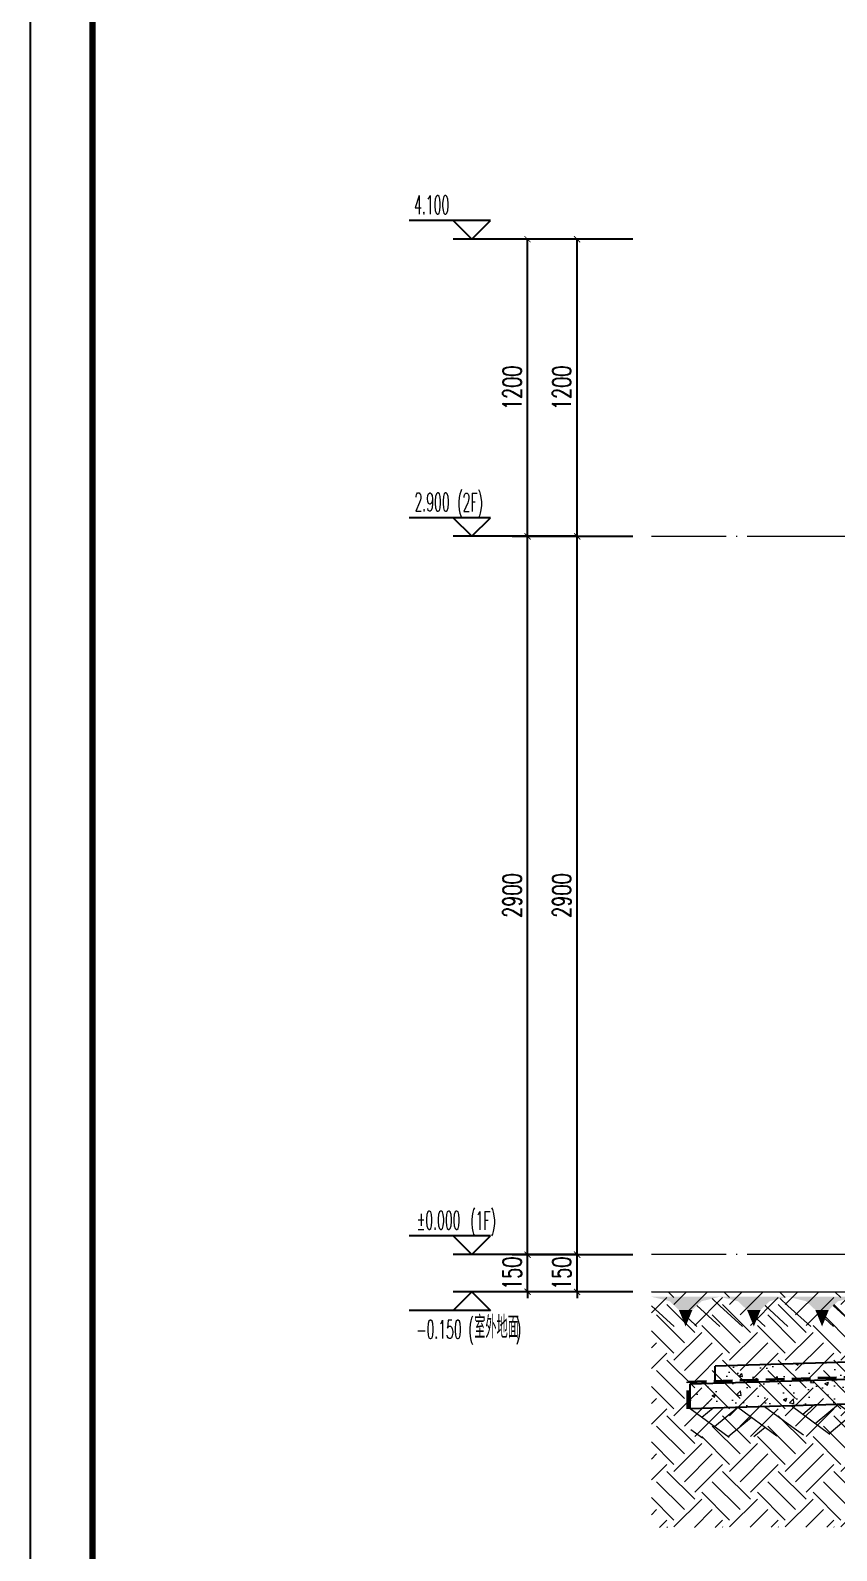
# Model space of a CAD drawing. Extents: x -668857 to 185752, y -270966 to 286822.
# Drawn here: x 149851 to 153104, y 121237 to 127375 of the extents above; entities that cross this region are included whole.
import ezdxf

# ---------------------------------------------------------------- set-up
doc = ezdxf.new("R2010")
doc.units = 0
doc.header["$LTSCALE"] = 1000
doc.linetypes.add('DASH', pattern=[0.35, 0.25, -0.1])
doc.linetypes.add('DOTE', pattern=[2.42, 2, -0.2, 0.02, -0.2])
doc.layers.get('0').update_dxf_attribs({"linetype": 'CONTINUOUS'})
doc.layers.get('DEFPOINTS').update_dxf_attribs({"linetype": 'CONTINUOUS'})
for name, color, linetype in [('COLUMN', 4, 'CONTINUOUS'), ('DIM_ELEV', 3, 'CONTINUOUS'), ('PUB_DIM', 3, 'CONTINUOUS'), ('PUB_TEXT', 2, 'CONTINUOUS')]:
    doc.layers.add(name, color=color, linetype=linetype)
for name, color, linetype, lineweight in [('DOTE', 19, 'DOTE', 9), ('图框', 9, 'CONTINUOUS', 18), ('填充', 251, 'CONTINUOUS', 5), ('立面-中轮廓线', 30, 'CONTINUOUS', 35), ('粉刷', 251, 'CONTINUOUS', 9)]:
    doc.layers.add(name, color=color, linetype=linetype, lineweight=lineweight)
doc.layers.add('yichutu', color=7, linetype='CONTINUOUS', true_color=0xffffff)
doc.styles.add('_TCH_DIM', font='SIMPLEX.shx', dxfattribs={"width": 0.7, "bigfont": 'GBCBIG.shx'})
doc.styles.add('_TCH_DIM_T3', font='SIMPLEX', dxfattribs={"width": 0.705882, "bigfont": 'GBCBIG'})
doc.dimstyles.new('_TCH_ARCH&&25', dxfattribs={"dimtxt": 74.375, "dimasz": 25, "dimexe": 62.5, "dimexo": 75, "dimgap": 25, "dimtad": 1, "dimdec": 0, "dimzin": 0, "dimdsep": 46, "dimtxsty": '_TCH_DIM_T3', "dimblk": 'ARCHTICK', "dimcen": 0.09, "dimclrt": 7, "dimazin": 0, "dimtfac": 1, "dimtdec": 0, "dimtix": 1, "dimtmove": 2, "dimatfit": 3, "dimldrblk": 'ARCHTICK', "dimfxl": 1, "dimtolj": 1, "dimtzin": 0, "dimarcsym": 0})
pattern_1 = [(50, (28072.99, 249033.25), (143.452037, -12.550427), [15, -165]), (355, (28072.99, 249033.25), (-27.750267, 150.438427), [12, -132]), (100.4514, (28084.94, 249032.2), (115.701876, 137.88791), [12.74804, -140.22842]), (46.1842, (28072.99, 249073.25), (213.44821, -33.1038), [22.5, -247.5]), (96.6356, (28090.77, 249070.5), (186.93254, 194.82357), [19.12206, -210.3426]), (351.1842, (28072.99, 249073.25), (186.93239, 194.82372), [18, -198]), (21, (28092.99, 249063.25), (119.38141, -80.52378), [15, -165]), (326, (28092.99, 249063.25), (48.663066, 145.03001), [12, -132]), (71.4514, (28102.93, 249056.54), (168.044526, 64.5061), [12.74804, -140.22842]), (37.5, (28072.986, 249033.25), (2.431971, 66.578771), [0, -130.4, 0, -134, 0, -132.5]), (7.5, (28072.986, 249033.25), (52.613907, 78.882342), [0, -76.4, 0, -127.4, 0, -50.5]), (327.5, (28028.386, 249033.25), (106.764487, -4.510974), [0, -50, 0, -156, 0, -207]), (317.5, (28008.39, 249033.25), (116.637234, 20.020996), [0, -65, 0, -103.6, 0, -147])]

# ---------------------------------------------------------------- blocks, each defined once
blk = doc.blocks.new('GFDDDDRG')
at = {"layer": '图框'}
blk.add_lwpolyline([(923310, -107437), (923310, -159999), (893610, -159999), (893610, -107437)], close=True, dxfattribs=at)
blk.add_lwpolyline([(923310, -107437), (923310, -159999), (893610, -159999), (893610, -107437)], close=True, dxfattribs=at)
at = {"layer": '图框', "const_width": 50}
blk.add_lwpolyline([(894110, -159499), (922810, -159499), (922810, -108687), (894110, -108687)], close=True, dxfattribs=at)
blk = doc.blocks.new('yct-1051-594-26275-14850-25-1002.0')
at = {"layer": 'yichutu', "color": 7, "true_color": 0xffffff}
blk.add_lwpolyline([(0, 0), (0, 14850), (26275, 14850), (26275, 0)], close=True, dxfattribs=at)
blk = doc.blocks.new('$LINEPAT$素土夯实')
at = {"color": 0}
for p, q in [((0, -210), (210, 0)), ((120, -300), (420, 0)), ((420, 0), (608, -188)), ((495, -300), (795, 0)), ((615, 0), (705, -90)), ((315, -105), (502, -293)), ((210, -210), (300, -300)), ((705, -300), (795, -210))]:
    blk.add_line(p, q, dxfattribs=at)
blk = doc.blocks.new('$LinePat$自然土壤')
at = {"color": 0}
for p, q in [((0, -90), (71, -19)), ((0, -300), (211, -89)), ((420, -300), (630, -90)), ((210, -300), (286, -224))]:
    blk.add_line(p, q, dxfattribs=at)
for points in [[(0, 0), (630, 0), (168, -45), (462, -45)], [(168, -45), (462, -45), (252, -132), (378, -132)], [(252, -132), (378, -132), (315, -300)]]:
    blk.add_solid(points, dxfattribs=at)
blk = doc.blocks.new('sanshui')
at = {"layer": '粉刷'}
h = blk.add_hatch(dxfattribs=at)
h.set_pattern_fill('混凝土', color=256, scale=20)
h.set_pattern_definition(pattern_1)
edge = h.paths.add_edge_path()
edge.add_line((346317.8, 427329.6), (346257.8, 427329.6))
edge.add_line((346257.8, 427329.6), (346257.8, 427160.3))
edge.add_arc((346157.8, 427160.3), 100, 271.71836, 360, ccw=False)
edge.add_line((346160.8, 427060.3), (345137.8, 427029.6))
edge.add_line((345137.8, 427029.6), (345137.8, 426969.6))
edge.add_line((345137.8, 426969.6), (346317.8, 427005))
edge.add_line((346317.8, 427005), (346317.8, 427329.6))
h = blk.add_hatch(dxfattribs=at)
h.set_pattern_fill('混凝土', color=256, scale=20)
h.set_pattern_definition(pattern_1)
h.paths.add_polyline_path([(346337.8, 426895.6), (346337.8, 426995.6), (345037.8, 426956.6), (345037.8, 426856.6)])
at = {"layer": 'COLUMN'}
for p, q in [((346257.8, 427329.6), (346317.8, 427329.6)), ((346257.8, 427160.3), (346257.8, 427329.6)), ((346317.8, 426995), (346317.8, 427329.6)), ((346160.8, 427060.3), (345137.8, 427029.6)), ((345137.8, 426959.6), (345137.8, 427029.6)), ((346338.1, 426995.6), (345037.8, 426956.6)), ((345037.8, 426856.6), (345037.8, 426956.6)), ((346338.1, 426895.6), (345037.8, 426856.6))]:
    blk.add_line(p, q, dxfattribs=at)
blk.add_arc((346157.8, 427160.3), 100, 271.71836, 0, dxfattribs=at)
at = {"layer": '立面-中轮廓线', "linetype": 'DASH', "ltscale": 0.3}
blk.add_lwpolyline([(345027.8, 426856.6), (345027.8, 426966.3), (346317.8, 427005)], dxfattribs=at)
at = {"layer": '粉刷'}
blk.add_line((344881.5, 427329.6), (346257.8, 427329.6), dxfattribs=at)
at = {"layer": '粉刷', "yscale": 0.4, "zscale": 0.4}
for name, p, xscale, rotation in [('$LinePat$自然土壤', (345156.8, 427309.6), -0.4369306507241237, 359.9999999999903), ('$LinePat$自然土壤', (345432, 427309.6), -0.4369306507241237, 359.9999999999903), ('$LinePat$自然土壤', (345707.3, 427309.6), -0.4369306507241237, 359.9999999999903), ('$LinePat$自然土壤', (345982.6, 427309.6), -0.4369306507241237, 359.9999999999903), ('$LinePat$自然土壤', (346257.8, 427309.6), -0.4369306507241237, 359.9999999999903), ('$LINEPAT$素土夯实', (345444.5, 426868.8), -0.5117605352322558, 1.718358001643932), ('$LINEPAT$素土夯实', (345851.2, 426881), -0.5117605352322558, 1.718358001643932), ('$LINEPAT$素土夯实', (346257.8, 426893.2), -0.5117605352322558, 1.718358001643932)]:
    blk.add_blockref(name, p, dxfattribs=dict(at, xscale=xscale, rotation=rotation))
blk = doc.blocks.new('_ArchTick')
at = {"color": 0, "linetype": 'ByBlock', "const_width": 0.15}
blk.add_lwpolyline([(-0.5, -0.5), (0.5, 0.5)], dxfattribs=at)
blk = doc.blocks.new('*D2217')
at = {"layer": 'DEFPOINTS', "color": 0, "transparency": 16777216}
for p in [(152057.1, 122431.5), (152357.1, 122431.5), (152357.1, 122281.5)]:
    blk.add_point(p, dxfattribs=at)
at = {"layer": 'PUB_DIM', "color": 0, "lineweight": -2, "transparency": 16777216}
for p, q in [((152057.1, 122431.5), (152057.1, 122456.5)), ((152282.1, 122431.5), (151994.6, 122431.5)), ((152057.1, 122281.5), (152057.1, 122431.5)), ((152282.1, 122281.5), (151994.6, 122281.5)), ((152057.1, 122281.5), (152057.1, 122256.5))]:
    blk.add_line(p, q, dxfattribs=at)
at = {"layer": 'PUB_DIM', "color": 0, "lineweight": -2, "transparency": 16777216, "xscale": 25, "yscale": 25, "zscale": 25}
for p, rotation in [((152057.1, 122431.5), 270), ((152057.1, 122281.5), 90)]:
    blk.add_blockref('_ArchTick', p, dxfattribs=dict(at, rotation=rotation))
at = {"layer": 'PUB_DIM', "color": 7, "transparency": 16777216, "insert": (151994.9, 122356.5), "char_height": 74.38, "attachment_point": 5, "rotation": 90, "style": '_TCH_DIM_T3'}
blk.add_mtext('\\A1;150', dxfattribs=at)
blk = doc.blocks.new('*D2218')
at = {"layer": 'DEFPOINTS', "color": 0, "transparency": 16777216}
for p in [(152057.1, 125331.5), (152357.1, 125331.5), (152357.1, 122431.5)]:
    blk.add_point(p, dxfattribs=at)
at = {"layer": 'PUB_DIM', "color": 0, "lineweight": -2, "transparency": 16777216}
for p, q in [((152282.1, 125331.5), (151994.6, 125331.5)), ((152057.1, 122431.5), (152057.1, 125331.5)), ((152282.1, 122431.5), (151994.6, 122431.5))]:
    blk.add_line(p, q, dxfattribs=at)
at = {"layer": 'PUB_DIM', "color": 0, "lineweight": -2, "transparency": 16777216, "xscale": 25, "yscale": 25, "zscale": 25}
for p, rotation in [((152057.1, 125331.5), 90), ((152057.1, 122431.5), 270)]:
    blk.add_blockref('_ArchTick', p, dxfattribs=dict(at, rotation=rotation))
at = {"layer": 'PUB_DIM', "color": 7, "transparency": 16777216, "insert": (151994.9, 123881.5), "char_height": 74.38, "attachment_point": 5, "rotation": 90, "style": '_TCH_DIM_T3'}
blk.add_mtext('\\A1;2900', dxfattribs=at)
blk = doc.blocks.new('*D2219')
at = {"layer": 'DEFPOINTS', "color": 0, "transparency": 16777216}
for p in [(152057.1, 126531.6), (152357.1, 126531.6), (152357.1, 125331.5)]:
    blk.add_point(p, dxfattribs=at)
at = {"layer": 'PUB_DIM', "color": 0, "lineweight": -2, "transparency": 16777216}
for p, q in [((152282.1, 126531.6), (151994.6, 126531.6)), ((152057.1, 125331.5), (152057.1, 126531.6)), ((152282.1, 125331.5), (151994.6, 125331.5))]:
    blk.add_line(p, q, dxfattribs=at)
at = {"layer": 'PUB_DIM', "color": 0, "lineweight": -2, "transparency": 16777216, "xscale": 25, "yscale": 25, "zscale": 25}
for p, rotation in [((152057.1, 126531.6), 90), ((152057.1, 125331.5), 270)]:
    blk.add_blockref('_ArchTick', p, dxfattribs=dict(at, rotation=rotation))
at = {"layer": 'PUB_DIM', "color": 7, "transparency": 16777216, "insert": (151994.9, 125931.6), "char_height": 74.38, "attachment_point": 5, "rotation": 90, "style": '_TCH_DIM_T3'}
blk.add_mtext('\\A1;1200', dxfattribs=at)
blk = doc.blocks.new('*D2220')
at = {"layer": 'DEFPOINTS', "color": 0, "transparency": 16777216}
for p in [(151857.1, 122431.5), (152357.1, 122431.5), (152357.1, 122281.5)]:
    blk.add_point(p, dxfattribs=at)
at = {"layer": 'PUB_DIM', "color": 0, "lineweight": -2, "transparency": 16777216}
for p, q in [((151857.1, 122431.5), (151857.1, 122456.5)), ((152282.1, 122431.5), (151794.6, 122431.5)), ((151857.1, 122281.5), (151857.1, 122431.5)), ((152282.1, 122281.5), (151794.6, 122281.5)), ((151857.1, 122281.5), (151857.1, 122256.5))]:
    blk.add_line(p, q, dxfattribs=at)
at = {"layer": 'PUB_DIM', "color": 0, "lineweight": -2, "transparency": 16777216, "xscale": 25, "yscale": 25, "zscale": 25}
for p, rotation in [((151857.1, 122431.5), 270), ((151857.1, 122281.5), 90)]:
    blk.add_blockref('_ArchTick', p, dxfattribs=dict(at, rotation=rotation))
at = {"layer": 'PUB_DIM', "color": 7, "transparency": 16777216, "insert": (151794.9, 122356.5), "char_height": 74.38, "attachment_point": 5, "rotation": 90, "style": '_TCH_DIM_T3'}
blk.add_mtext('\\A1;150', dxfattribs=at)
blk = doc.blocks.new('*D2221')
at = {"layer": 'DEFPOINTS', "color": 0, "transparency": 16777216}
for p in [(151857.1, 125331.5), (152357.1, 125331.5), (152357.1, 122431.5)]:
    blk.add_point(p, dxfattribs=at)
at = {"layer": 'PUB_DIM', "color": 0, "lineweight": -2, "transparency": 16777216}
for p, q in [((152282.1, 125331.5), (151794.6, 125331.5)), ((151857.1, 122431.5), (151857.1, 125331.5)), ((152282.1, 122431.5), (151794.6, 122431.5))]:
    blk.add_line(p, q, dxfattribs=at)
at = {"layer": 'PUB_DIM', "color": 0, "lineweight": -2, "transparency": 16777216, "xscale": 25, "yscale": 25, "zscale": 25}
for p, rotation in [((151857.1, 125331.5), 90), ((151857.1, 122431.5), 270)]:
    blk.add_blockref('_ArchTick', p, dxfattribs=dict(at, rotation=rotation))
at = {"layer": 'PUB_DIM', "color": 7, "transparency": 16777216, "insert": (151794.9, 123881.5), "char_height": 74.38, "attachment_point": 5, "rotation": 90, "style": '_TCH_DIM_T3'}
blk.add_mtext('\\A1;2900', dxfattribs=at)
blk = doc.blocks.new('*D2222')
at = {"layer": 'DEFPOINTS', "color": 0, "transparency": 16777216}
for p in [(151857.1, 126531.6), (152357.1, 126531.6), (152357.1, 125331.5)]:
    blk.add_point(p, dxfattribs=at)
at = {"layer": 'PUB_DIM', "color": 0, "lineweight": -2, "transparency": 16777216}
for p, q in [((152282.1, 126531.6), (151794.6, 126531.6)), ((151857.1, 125331.5), (151857.1, 126531.6)), ((152282.1, 125331.5), (151794.6, 125331.5))]:
    blk.add_line(p, q, dxfattribs=at)
at = {"layer": 'PUB_DIM', "color": 0, "lineweight": -2, "transparency": 16777216, "xscale": 25, "yscale": 25, "zscale": 25}
for p, rotation in [((151857.1, 126531.6), 90), ((151857.1, 125331.5), 270)]:
    blk.add_blockref('_ArchTick', p, dxfattribs=dict(at, rotation=rotation))
at = {"layer": 'PUB_DIM', "color": 7, "transparency": 16777216, "insert": (151794.9, 125931.6), "char_height": 74.38, "attachment_point": 5, "rotation": 90, "style": '_TCH_DIM_T3'}
blk.add_mtext('\\A1;1200', dxfattribs=at)

msp = doc.modelspace()

# ---------------------------------------------------------------- hatches: boundary and pattern name
at = {"layer": '填充'}
h = msp.add_hatch(dxfattribs=at)
h.set_pattern_fill('EARTH', color=250, scale=50, angle=45, style=0)
h.set_pattern_definition([(45, (-317360.25, 158740.33), (0, 224.506403), [158.75, -158.75]), (45, (-317402.35, 158782.43), (0, 224.506403), [158.75, -158.75]), (45, (-317444.44, 158824.52), (0, 224.506403), [158.75, -158.75]), (135, (-317444.44, 158852.59), (-224.506403, 0), [158.75, -158.75]), (135, (-317402.35, 158894.68), (-224.506403, 0), [158.75, -158.75]), (135, (-317360.25, 158936.78), (-224.506403, 0), [158.75, -158.75])])
edge = h.paths.add_edge_path()
edge.add_line((152357.48, 122281.53), (152356.71, 121330.29))
edge.add_line((152357.09, 121330.29), (154594.62, 121332.79))
edge.add_line((154594.62, 121332.79), (154594.62, 122279.24))
edge.add_line((154594.62, 122279.24), (152357.09, 122281.53))

# ---------------------------------------------------------------- linework, layer by layer
at = {"layer": 'DIM_ELEV'}
for p, q in [((151707.06, 126607.04), (151379.06, 126607.04)), ((151632.06, 126532.04), (151557.06, 126607.04)), ((151632.06, 126532.04), (151707.06, 126607.04)), ((152057.06, 126532.04), (151557.06, 126532.04)), ((151707.06, 125407.01), (151379.06, 125407.01)), ((151632.06, 125332.01), (151557.06, 125407.01)), ((151632.06, 125332.01), (151707.06, 125407.01)), ((152057.06, 125332.01), (151557.06, 125332.01)), ((151707.06, 122507.01), (151379.06, 122507.01)), ((151632.06, 122432.01), (151557.06, 122507.01)), ((151632.06, 122432.01), (151707.06, 122507.01)), ((152057.06, 122432.01), (151557.06, 122432.01)), ((151632.06, 122281.54), (151557.06, 122206.54)), ((152057.06, 122281.54), (151557.06, 122281.54)), ((151632.06, 122281.54), (151707.06, 122206.54)), ((151707.06, 122206.54), (151379.06, 122206.54))]:
    msp.add_line(p, q, dxfattribs=at)
at = {"layer": 'DOTE', "color": 1, "linetype": 'DOTE', "ltscale": 0.2}
for p, q in [((154594.62, 125331.54), (152357.06, 125331.54)), ((154594.62, 122431.54), (152357.06, 122431.54))]:
    msp.add_line(p, q, dxfattribs=at)

# ---------------------------------------------------------------- block references
at = {"xscale": 0.5, "yscale": 0.5, "zscale": 0.5}
msp.add_blockref('GFDDDDRG', (-296953.44, 198011.07), dxfattribs=at)
msp.add_blockref('sanshui', (-192524.43, -305048.05))
at = {"layer": 'yichutu', "rotation": 270}
msp.add_blockref('yct-1051-594-26275-14850-25-1002.0', (149851.45, 144292.59), dxfattribs=at)

# ---------------------------------------------------------------- texts
at = {"layer": 'PUB_TEXT', "style": '_TCH_DIM'}
for s, height, width, p in [('4.100', 74.375, 0.494118, (151399.56, 126633.29)), ('2.900', 74.375, 0.494118, (151400.96, 125433.26)), ('(2F)', 74.375, 0.494118, (151573.11, 125432.04)), ('%%P0.000', 74.375, 0.494118, (151410.06, 122533.26)), ('(1F)', 74.375, 0.494118, (151625.44, 122532.04)), ('-0.150', 74.375, 0.494118, (151408.66, 122092.79)), ('(', 74.38, 0.494118, (151617.39, 122094.02)), ('室外地面', 89.362, 0.7, (151641.89, 122094.02)), (')', 74.38, 0.494118, (151808.7, 122094.02))]:
    msp.add_text(s, height=height, dxfattribs=dict(at, width=width)).set_placement(p)

# ---------------------------------------------------------------- dimensions: what is measured, and where the dimension line sits
at = {"layer": 'PUB_DIM'}
for p1, p2, distance, picture, middle in [((152357.06, 125331.54), (152357.06, 126531.57), 500, '*D2222', (151794.87, 125931.56)), ((152357.06, 125331.54), (152357.06, 126531.57), 300, '*D2219', (151994.87, 125931.56)), ((152357.06, 122431.54), (152357.06, 125331.54), 500, '*D2221', (151794.87, 123881.54)), ((152357.06, 122431.54), (152357.06, 125331.54), 300, '*D2218', (151994.87, 123881.54)), ((152357.06, 122281.54), (152357.06, 122431.54), 500, '*D2220', (151794.87, 122356.54)), ((152357.06, 122281.54), (152357.06, 122431.54), 300, '*D2217', (151994.87, 122356.54))]:
    dim = msp.add_aligned_dim(p1=p1, p2=p2, distance=distance, dimstyle='_TCH_ARCH&&25', dxfattribs=at)
    dim.commit()
    dim.dimension.update_dxf_attribs({"geometry": picture, "text_midpoint": middle})

doc.saveas('drawing.dxf')
